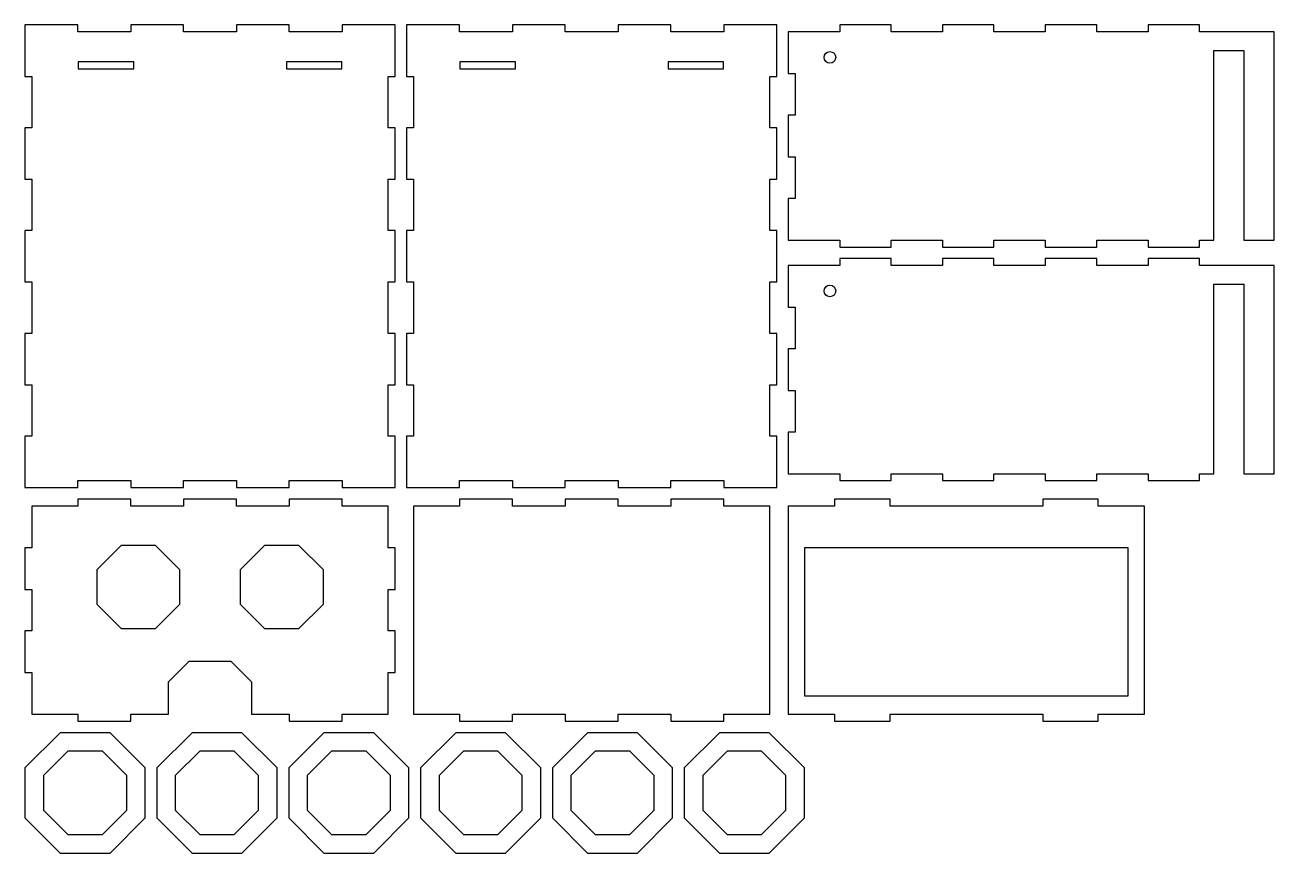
# Model space of a CAD drawing. Header units: millimetres. Extents: x 5 to 545, y 5 to 363.
import ezdxf

# ---------------------------------------------------------------- set-up
doc = ezdxf.new("R2010")
doc.units = ezdxf.units.MM
doc.layers.add('CORTE', color=7, linetype='CONTINUOUS')

msp = doc.modelspace()

# ---------------------------------------------------------------- linework, layer by layer
at = {"layer": 'CORTE'}
for points in [[(5, 163), (27.857, 163), (27.857, 166), (50.714, 166), (50.714, 163), (73.571, 163), (73.571, 166), (96.429, 166), (96.429, 163), (119.286, 163), (119.286, 166), (142.143, 166), (142.143, 163), (165, 163), (165, 185.222), (162, 185.222), (162, 207.444), (165, 207.444), (165, 229.667), (162, 229.667), (162, 251.889), (165, 251.889), (165, 274.111), (162, 274.111), (162, 296.333), (165, 296.333), (165, 318.556), (162, 318.556), (162, 340.778), (165, 340.778), (165, 363), (142.143, 363), (142.143, 360), (119.286, 360), (119.286, 363), (96.429, 363), (96.429, 360), (73.571, 360), (73.571, 363), (50.714, 363), (50.714, 360), (27.857, 360), (27.857, 363), (5, 363), (5, 340.778), (8, 340.778), (8, 318.556), (5, 318.556), (5, 296.333), (8, 296.333), (8, 274.111), (5, 274.111), (5, 251.889), (8, 251.889), (8, 229.667), (5, 229.667), (5, 207.444), (8, 207.444), (8, 185.222), (5, 185.222)], [(170, 163), (192.857, 163), (192.857, 166), (215.714, 166), (215.714, 163), (238.571, 163), (238.571, 166), (261.429, 166), (261.429, 163), (284.286, 163), (284.286, 166), (307.143, 166), (307.143, 163), (330, 163), (330, 185.222), (327, 185.222), (327, 207.444), (330, 207.444), (330, 229.667), (327, 229.667), (327, 251.889), (330, 251.889), (330, 274.111), (327, 274.111), (327, 296.333), (330, 296.333), (330, 318.556), (327, 318.556), (327, 340.778), (330, 340.778), (330, 363), (307.143, 363), (307.143, 360), (284.286, 360), (284.286, 363), (261.429, 363), (261.429, 360), (238.571, 360), (238.571, 363), (215.714, 363), (215.714, 360), (192.857, 360), (192.857, 363), (170, 363), (170, 340.778), (173, 340.778), (173, 318.556), (170, 318.556), (170, 296.333), (173, 296.333), (173, 274.111), (170, 274.111), (170, 251.889), (173, 251.889), (173, 229.667), (170, 229.667), (170, 207.444), (173, 207.444), (173, 185.222), (170, 185.222)], [(338, 270), (357.222, 270), (357.222, 267), (379.444, 267), (379.444, 270), (401.667, 270), (401.667, 267), (423.889, 267), (423.889, 270), (446.111, 270), (446.111, 267), (468.333, 267), (468.333, 270), (490.556, 270), (490.556, 267), (512.778, 267), (512.778, 270), (519, 270), (519, 352), (532, 352), (532, 270), (545, 270), (545, 360), (512.778, 360), (512.778, 363), (490.556, 363), (490.556, 360), (468.333, 360), (468.333, 363), (446.111, 363), (446.111, 360), (423.889, 360), (423.889, 363), (401.667, 363), (401.667, 360), (379.444, 360), (379.444, 363), (357.222, 363), (357.222, 360), (338, 360), (335, 360), (335, 342), (338, 342), (338, 324), (335, 324), (335, 306), (338, 306), (338, 288), (335, 288), (335, 270)], [(28, 344), (52, 344), (52, 347), (28, 347)], [(118, 344), (142, 344), (142, 347), (118, 347)], [(193, 344), (217, 344), (217, 347), (193, 347)], [(283, 344), (307, 344), (307, 347), (283, 347)], [(338, 169), (357.222, 169), (357.222, 166), (379.444, 166), (379.444, 169), (401.667, 169), (401.667, 166), (423.889, 166), (423.889, 169), (446.111, 169), (446.111, 166), (468.333, 166), (468.333, 169), (490.556, 169), (490.556, 166), (512.778, 166), (512.778, 169), (519, 169), (519, 251), (532, 251), (532, 169), (545, 169), (545, 259), (512.778, 259), (512.778, 262), (490.556, 262), (490.556, 259), (468.333, 259), (468.333, 262), (446.111, 262), (446.111, 259), (423.889, 259), (423.889, 262), (401.667, 262), (401.667, 259), (379.444, 259), (379.444, 262), (357.222, 262), (357.222, 259), (338, 259), (335, 259), (335, 241), (338, 241), (338, 223), (335, 223), (335, 205), (338, 205), (338, 187), (335, 187), (335, 169)], [(8, 65), (27.857, 65), (27.857, 62), (50.714, 62), (50.714, 65), (67, 65), (67, 79), (76, 88), (94, 88), (103, 79), (103, 65), (119.286, 65), (119.286, 62), (142.143, 62), (142.143, 65), (162, 65), (162, 83), (165, 83), (165, 101), (162, 101), (162, 119), (165, 119), (165, 137), (162, 137), (162, 155), (142.143, 155), (142.143, 158), (119.286, 158), (119.286, 155), (96.429, 155), (96.429, 158), (73.571, 158), (73.571, 155), (50.714, 155), (50.714, 158), (27.857, 158), (27.857, 155), (8, 155), (8, 137), (5, 137), (5, 119), (8, 119), (8, 101), (5, 101), (5, 83), (8, 83)], [(173, 65), (192.857, 65), (192.857, 62), (215.714, 62), (215.714, 65), (238.571, 65), (238.571, 62), (261.429, 62), (261.429, 65), (284.286, 65), (284.286, 62), (307.143, 62), (307.143, 65), (327, 65), (327, 155), (307.143, 155), (307.143, 158), (284.286, 158), (284.286, 155), (261.429, 155), (261.429, 158), (238.571, 158), (238.571, 155), (215.714, 155), (215.714, 158), (192.857, 158), (192.857, 155), (173, 155)], [(335, 65), (355, 65), (355, 62), (379, 62), (379, 65), (445, 65), (445, 62), (469, 62), (469, 65), (489, 65), (489, 155), (469, 155), (469, 158), (445, 158), (445, 155), (379, 155), (379, 158), (355, 158), (355, 155), (335, 155)], [(72, 127.456), (61.456, 138), (46.544, 138), (36, 127.456), (36, 112.544), (46.544, 102), (61.456, 102), (72, 112.544)], [(134, 127.456), (123.456, 138), (108.544, 138), (98, 127.456), (98, 112.544), (108.544, 102), (123.456, 102), (134, 112.544)], [(342, 73), (482, 73), (482, 137), (342, 137)], [(57, 41.77), (41.77, 57), (20.23, 57), (5, 41.77), (5, 20.23), (20.23, 5), (41.77, 5), (57, 20.23)], [(114, 41.77), (98.77, 57), (77.23, 57), (62, 41.77), (62, 20.23), (77.23, 5), (98.77, 5), (114, 20.23)], [(171, 41.77), (155.77, 57), (134.23, 57), (119, 41.77), (119, 20.23), (134.23, 5), (155.77, 5), (171, 20.23)], [(228, 41.77), (212.77, 57), (191.23, 57), (176, 41.77), (176, 20.23), (191.23, 5), (212.77, 5), (228, 20.23)], [(285, 41.77), (269.77, 57), (248.23, 57), (233, 41.77), (233, 20.23), (248.23, 5), (269.77, 5), (285, 20.23)], [(342, 41.77), (326.77, 57), (305.23, 57), (290, 41.77), (290, 20.23), (305.23, 5), (326.77, 5), (342, 20.23)], [(49, 38.456), (38.456, 49), (23.544, 49), (13, 38.456), (13, 23.544), (23.544, 13), (38.456, 13), (49, 23.544)], [(106, 38.456), (95.456, 49), (80.544, 49), (70, 38.456), (70, 23.544), (80.544, 13), (95.456, 13), (106, 23.544)], [(163, 38.456), (152.456, 49), (137.544, 49), (127, 38.456), (127, 23.544), (137.544, 13), (152.456, 13), (163, 23.544)], [(220, 38.456), (209.456, 49), (194.544, 49), (184, 38.456), (184, 23.544), (194.544, 13), (209.456, 13), (220, 23.544)], [(277, 38.456), (266.456, 49), (251.544, 49), (241, 38.456), (241, 23.544), (251.544, 13), (266.456, 13), (277, 23.544)], [(334, 38.456), (323.456, 49), (308.544, 49), (298, 38.456), (298, 23.544), (308.544, 13), (323.456, 13), (334, 23.544)]]:
    msp.add_lwpolyline(points, close=True, dxfattribs=at)
for centre in [(353, 349), (353, 248)]:
    msp.add_circle(centre, 2.5, dxfattribs=at)

doc.saveas('drawing.dxf')
